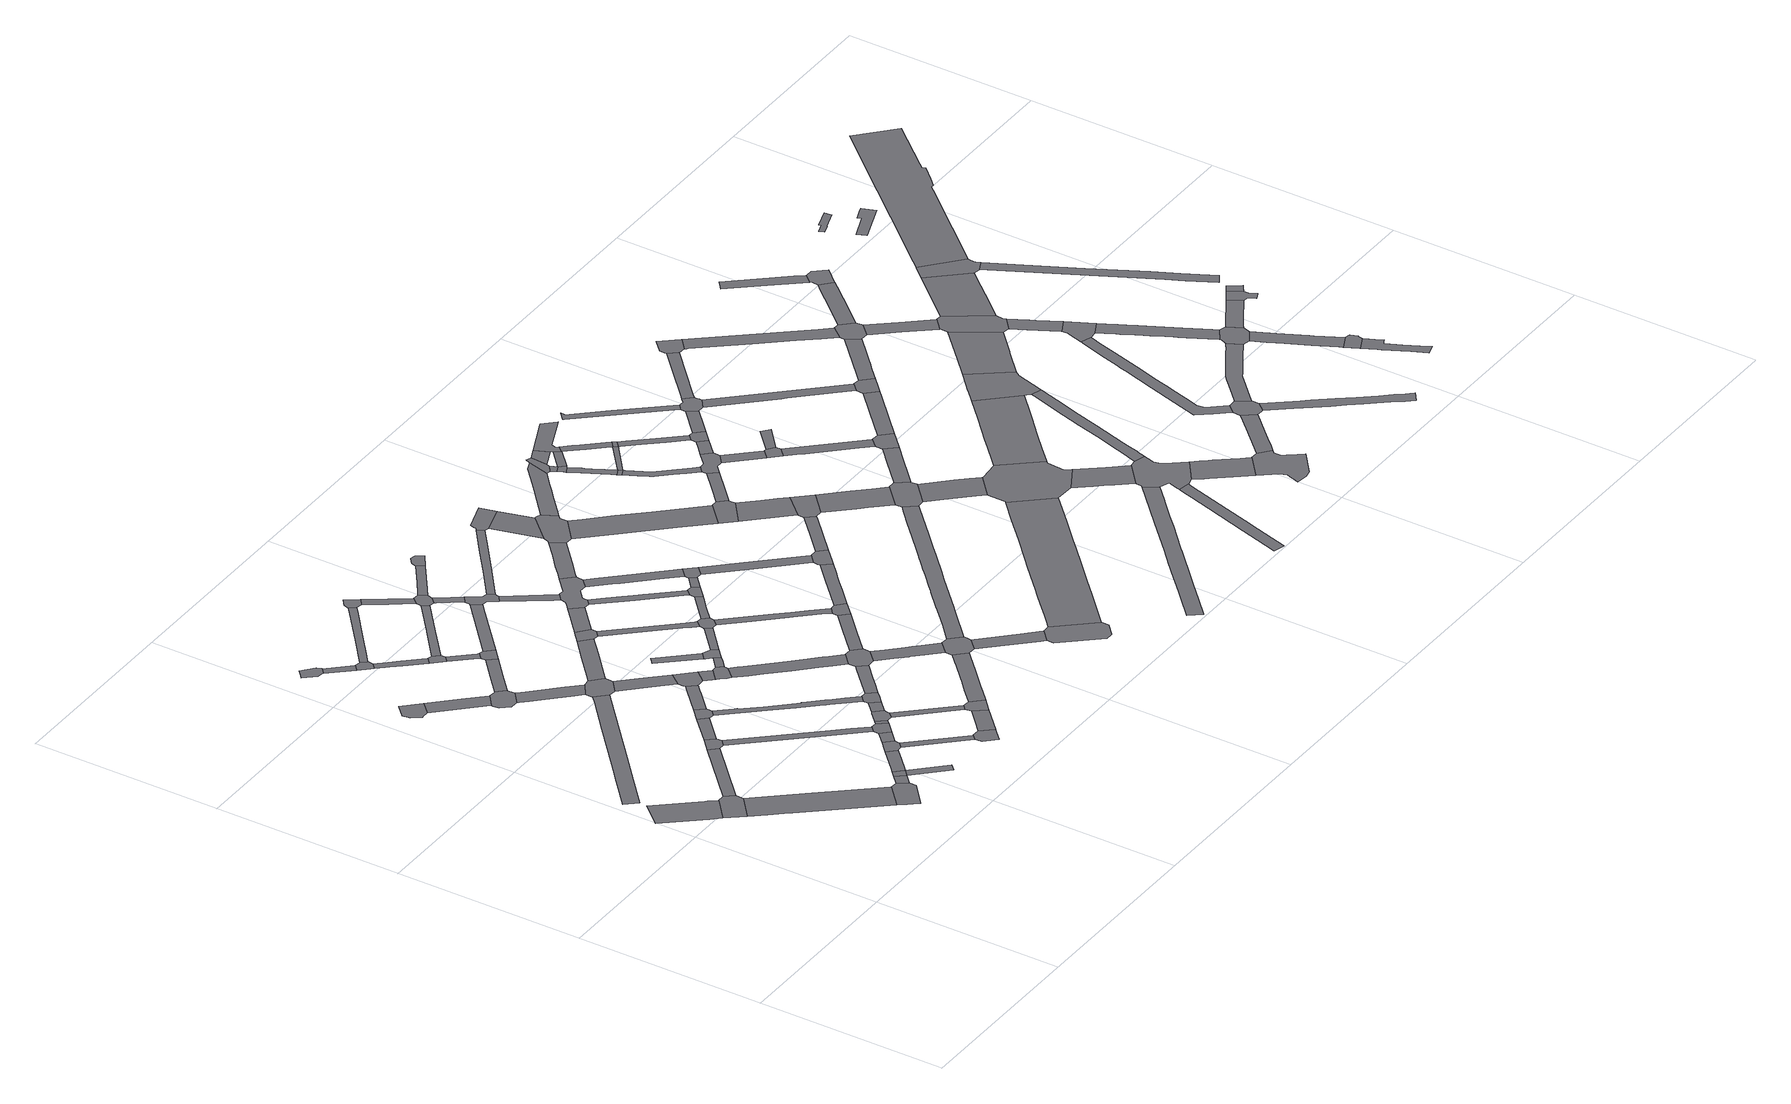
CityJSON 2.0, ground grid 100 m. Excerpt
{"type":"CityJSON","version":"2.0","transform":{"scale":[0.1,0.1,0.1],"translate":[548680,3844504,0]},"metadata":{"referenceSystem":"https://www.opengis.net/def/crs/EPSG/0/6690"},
"CityObjects":{
"road1":{"type":"Road","attributes":{"RoadStructureAttribute.sectionType":"1"},"geometry":[{"type":"MultiSurface","lod":"1","boundaries":[[[0,1,2,3,4,5,6]]]}]},
"road2":{"type":"Road","geometry":[{"type":"MultiSurface","lod":"1","boundaries":[[[7,6,5,8,9,10,11]]]}]},
"road3":{"type":"Road","attributes":{"RoadStructureAttribute.sectionType":"1"},"geometry":[{"type":"MultiSurface","lod":"1","boundaries":[[[12,9,8,13,14,15,16,17]]]}]},
"road4":{"type":"Road","attributes":{"RoadStructureAttribute.sectionType":"1"},"geometry":[{"type":"MultiSurface","lod":"1","boundaries":[[[18,11,10,19]]]}]},
"road5":{"type":"Road","attributes":{"RoadStructureAttribute.sectionType":"1"},"geometry":[{"type":"MultiSurface","lod":"1","boundaries":[[[20,21,22,23,24,25,26,27,28,29,30,31,32,33,34]]]}]},
"road6":{"type":"Road","geometry":[{"type":"MultiSurface","lod":"1","boundaries":[[[35,17,16,36,37,38,39,40,41]]]}]},
"road7":{"type":"Road","geometry":[{"type":"MultiSurface","lod":"1","boundaries":[[[42,43,44,45,46,47,48,49]]]}]},
"road8":{"type":"Road","attributes":{"RoadStructureAttribute.sectionType":"1"},"geometry":[{"type":"MultiSurface","lod":"1","boundaries":[[[50,41,40,51]]]}]},
"road9":{"type":"Road","attributes":{"RoadStructureAttribute.sectionType":"1"},"geometry":[{"type":"MultiSurface","lod":"1","boundaries":[[[52,49,48,53,54,55]]]}]},
"road10":{"type":"Road","geometry":[{"type":"MultiSurface","lod":"1","boundaries":[[[56,18,19,57,58,59]]]}]},
"road11":{"type":"Road","geometry":[{"type":"MultiSurface","lod":"1","boundaries":[[[60,50,51,61]]]}]},
"road12":{"type":"Road","geometry":[{"type":"MultiSurface","lod":"1","boundaries":[[[62,63,64,65,66,67,68,69,70]]]}]},
"road13":{"type":"Road","geometry":[{"type":"MultiSurface","lod":"1","boundaries":[[[71,72,61,51]]]}]},
"road14":{"type":"Road","geometry":[{"type":"MultiSurface","lod":"1","boundaries":[[[73,55,54,74,75,76,77,78,79,80,81,82]]]}]},
"road15":{"type":"Road","attributes":{"RoadStructureAttribute.sectionType":"1"},"geometry":[{"type":"MultiSurface","lod":"1","boundaries":[[[83,84,60,61,85,86,87]]]}]},
"road16":{"type":"Road","attributes":{"RoadStructureAttribute.sectionType":"1"},"geometry":[{"type":"MultiSurface","lod":"1","boundaries":[[[88,56,59,89]]]}]},
"road17":{"type":"Road","attributes":{"RoadStructureAttribute.sectionType":"1"},"geometry":[{"type":"MultiSurface","lod":"1","boundaries":[[[68,67,90,91]]]}]},
"road18":{"type":"Road","attributes":{"RoadStructureAttribute.sectionType":"1"},"geometry":[{"type":"MultiSurface","lod":"1","boundaries":[[[92,93,58,57,94,95,96,97]]]}]},
"road19":{"type":"Road","geometry":[{"type":"MultiSurface","lod":"1","boundaries":[[[98,91,90,99,100,101,102,103,104]]]}]},
"road20":{"type":"Road","attributes":{"RoadStructureAttribute.sectionType":"1"},"geometry":[{"type":"MultiSurface","lod":"1","boundaries":[[[105,106,107,108,79,78,109,110,111,112,113,114]]]}]},
"road21":{"type":"Road","geometry":[{"type":"MultiSurface","lod":"1","boundaries":[[[115,116,83,87,117,118,119,120,121,122]]]}]},
"road22":{"type":"Road","geometry":[{"type":"MultiSurface","lod":"1","boundaries":[[[123,88,89,124,125,126,127,128,129]]]}]},
"road23":{"type":"Road","attributes":{"RoadStructureAttribute.sectionType":"1"},"geometry":[{"type":"MultiSurface","lod":"1","boundaries":[[[130,131,101,100,132,133,134,135,136]]]}]},
"road24":{"type":"Road","attributes":{"RoadStructureAttribute.sectionType":"1"},"geometry":[{"type":"MultiSurface","lod":"1","boundaries":[[[137,138,82,81,139,140]]]}]},
"road25":{"type":"Road","attributes":{"RoadStructureAttribute.sectionType":"1"},"geometry":[{"type":"MultiSurface","lod":"1","boundaries":[[[141,115,122,142]]]}]},
"road26":{"type":"Road","geometry":[{"type":"MultiSurface","lod":"1","boundaries":[[[143,144,114,113,145,20,34,146,147,148,149]]]}]},
"road27":{"type":"Road","attributes":{"RoadStructureAttribute.sectionType":"1"},"geometry":[{"type":"MultiSurface","lod":"1","boundaries":[[[120,119,150,151]]]}]},
"road28":{"type":"Road","geometry":[{"type":"MultiSurface","lod":"1","boundaries":[[[136,135,152,153,154,155,156]]]}]},
"road29":{"type":"Road","geometry":[{"type":"MultiSurface","lod":"1","boundaries":[[[97,96,141,142,157,158]]]}]},
"road30":{"type":"Road","attributes":{"RoadStructureAttribute.sectionType":"1"},"geometry":[{"type":"MultiSurface","lod":"1","boundaries":[[[159,160,161,162,123,129,163,164,165,166,167]]]}]},
"road31":{"type":"Road","attributes":{"RoadStructureAttribute.sectionType":"1"},"geometry":[{"type":"MultiSurface","lod":"1","boundaries":[[[168,154,153,169,170,171]]]}]},
"road32":{"type":"Road","attributes":{"RoadStructureAttribute.sectionType":"1"},"geometry":[{"type":"MultiSurface","lod":"1","boundaries":[[[172,158,157,173,174]]]}]},
"road33":{"type":"Road","attributes":{"RoadStructureAttribute.sectionType":"1"},"geometry":[{"type":"MultiSurface","lod":"1","boundaries":[[[175,148,147,176,177,178]]]}]},
"road34":{"type":"Road","attributes":{"RoadStructureAttribute.sectionType":"1"},"geometry":[{"type":"MultiSurface","lod":"1","boundaries":[[[179,180,181,182,183,184,185,186,187,188,189,126,125,190,191,192,193,194,195,196,197]]]}]},
"road35":{"type":"Road","attributes":{"RoadStructureAttribute.sectionType":"1"},"geometry":[{"type":"MultiSurface","lod":"1","boundaries":[[[198,199,200,104,103,201,202,203,204,205]]]}]},
"road36":{"type":"Road","geometry":[{"type":"MultiSurface","lod":"1","boundaries":[[[206,207,151,150,208,209,210,211,212,213]]]}]},
"road37":{"type":"Road","geometry":[{"type":"MultiSurface","lod":"1","boundaries":[[[214,171,170,215,137,140,216,217]]]}]},
"road38":{"type":"Road","geometry":[{"type":"MultiSurface","lod":"1","boundaries":[[[218,219,172,174,220,221,222,223,224]]]}]},
"road39":{"type":"Road","geometry":[{"type":"MultiSurface","lod":"1","boundaries":[[[178,177,225,159,167,226,227,228]]]}]},
"road40":{"type":"Road","attributes":{"RoadStructureAttribute.sectionType":"1"},"geometry":[{"type":"MultiSurface","lod":"1","boundaries":[[[229,218,224,230]]]}]},
"road41":{"type":"Road","attributes":{"RoadStructureAttribute.sectionType":"1"},"geometry":[{"type":"MultiSurface","lod":"1","boundaries":[[[231,232,233,143,149,234,235,236,237,238]]]}]},
"road42":{"type":"Road","attributes":{"RoadStructureAttribute.sectionType":"1"},"geometry":[{"type":"MultiSurface","lod":"1","boundaries":[[[239,240,213,212,241]]]}]},
"road43":{"type":"Road","attributes":{"RoadStructureAttribute.sectionType":"1"},"geometry":[{"type":"MultiSurface","lod":"1","boundaries":[[[222,221,242,243]]]}]},
"road44":{"type":"Road","attributes":{"RoadStructureAttribute.sectionType":"1"},"geometry":[{"type":"MultiSurface","lod":"1","boundaries":[[[244,228,227,245,246,247]]]}]},
"road45":{"type":"Road","attributes":{"RoadStructureAttribute.sectionType":"1"},"geometry":[{"type":"MultiSurface","lod":"1","boundaries":[[[248,249,250,251,156,155,252,253,254]]]}]},
"road46":{"type":"Road","geometry":[{"type":"MultiSurface","lod":"1","boundaries":[[[255,247,246,256,257,258,259,260,261,262,263]]]}]},
"road47":{"type":"Road","geometry":[{"type":"MultiSurface","lod":"1","boundaries":[[[197,196,229,230,264,265,266]]]}]},
"road48":{"type":"Road","attributes":{"RoadStructureAttribute.sectionType":"1"},"geometry":[{"type":"MultiSurface","lod":"1","boundaries":[[[267,217,216,268,269]]]}]},
"road49":{"type":"Road","attributes":{"RoadStructureAttribute.sectionType":"1"},"geometry":[{"type":"MultiSurface","lod":"1","boundaries":[[[270,271,272,273]]]}]},
"road50":{"type":"Road","geometry":[{"type":"MultiSurface","lod":"1","boundaries":[[[274,275,243,242,276,239,241,277,278]]]}]},
"road51":{"type":"Road","attributes":{"RoadStructureAttribute.sectionType":"1"},"geometry":[{"type":"MultiSurface","lod":"1","boundaries":[[[279,280,255,263,281,282]]]}]},
"road52":{"type":"Road","geometry":[{"type":"MultiSurface","lod":"1","boundaries":[[[283,284,285,198,205,286,287]]]}]},
"road53":{"type":"Road","geometry":[{"type":"MultiSurface","lod":"1","boundaries":[[[288,289,231,238,290,291,292,293]]]}]},
"road54":{"type":"Road","attributes":{"RoadStructureAttribute.sectionType":"1"},"geometry":[{"type":"MultiSurface","lod":"1","boundaries":[[[294,295,296,266,265,297,298,299,300]]]}]},
"road55":{"type":"Road","geometry":[{"type":"MultiSurface","lod":"1","boundaries":[[[273,272,301,279,282,302,303]]]}]},
"road56":{"type":"Road","attributes":{"RoadStructureAttribute.sectionType":"1"},"geometry":[{"type":"MultiSurface","lod":"1","boundaries":[[[304,305,306,307,308,309,310,311,312,260,259,313,314,315,316,317,318,319,320,321,322,323]]]}]},
"road57":{"type":"Road","attributes":{"RoadStructureAttribute.sectionType":"1"},"geometry":[{"type":"MultiSurface","lod":"1","boundaries":[[[324,287,286,325,326,327]]]}]},
"road58":{"type":"Road","geometry":[{"type":"MultiSurface","lod":"1","boundaries":[[[327,326,328,248,254,329,330,331,332,333]]]}]},
"road59":{"type":"Road","attributes":{"RoadStructureAttribute.sectionType":"1"},"geometry":[{"type":"MultiSurface","lod":"1","boundaries":[[[334,331,330,335,336,337]]]}]},
"road60":{"type":"Road","attributes":{"RoadStructureAttribute.sectionType":"1"},"geometry":[{"type":"MultiSurface","lod":"1","boundaries":[[[338,339,288,293,340]]]}]},
"road61":{"type":"Road","attributes":{"RoadStructureAttribute.sectionType":"1"},"geometry":[{"type":"MultiSurface","lod":"1","boundaries":[[[341,342,343,291,290,344,345,346,347,348,349]]]}]},
"road62":{"type":"Road","attributes":{"RoadStructureAttribute.sectionType":"1"},"geometry":[{"type":"MultiSurface","lod":"1","boundaries":[[[350,303,302,351]]]}]},
"road63":{"type":"Road","attributes":{"RoadStructureAttribute.sectionType":"1"},"geometry":[{"type":"MultiSurface","lod":"1","boundaries":[[[352,353,354,355,356,357,358,278,277,359,360,361,362,363]]]}]},
"road64":{"type":"Road","geometry":[{"type":"MultiSurface","lod":"1","boundaries":[[[364,365,337,336,366,367,368,267,269,369,370,371,372,373,374]]]}]},
"road65":{"type":"Road","geometry":[{"type":"MultiSurface","lod":"1","boundaries":[[[375,323,322,294,300,376,377,378,379,380]]]}]},
"road66":{"type":"Road","attributes":{"RoadStructureAttribute.sectionType":"1"},"geometry":[{"type":"MultiSurface","lod":"1","boundaries":[[[371,370,381,382,383]]]}]},
"road67":{"type":"Road","attributes":{"RoadStructureAttribute.sectionType":"1"},"geometry":[{"type":"MultiSurface","lod":"1","boundaries":[[[384,385,386,387,333,332,388,389,390,391]]]}]},
"road68":{"type":"Road","geometry":[{"type":"MultiSurface","lod":"1","boundaries":[[[349,348,392,393,350,351,394,395,396,397,398]]]}]},
"road69":{"type":"Road","attributes":{"RoadStructureAttribute.sectionType":"1"},"geometry":[{"type":"MultiSurface","lod":"1","boundaries":[[[399,400,401,402,403,404,377,376,405,406,407,408,409,410,411]]]}]},
"road70":{"type":"Road","geometry":[{"type":"MultiSurface","lod":"1","boundaries":[[[412,413,414,383,382,415,416,417,338,340,418,419,420,421,422,423,424,425]]]}]},
"road71":{"type":"Road","attributes":{"RoadStructureAttribute.sectionType":"1"},"geometry":[{"type":"MultiSurface","lod":"1","boundaries":[[[426,427,380,379,428,429,430]]]}]},
"road72":{"type":"Road","attributes":{"RoadStructureAttribute.sectionType":"1"},"geometry":[{"type":"MultiSurface","lod":"1","boundaries":[[[431,432,433,434,435,436,419,418,437,438,439,440,441,442]]]}]},
"road73":{"type":"Road","attributes":{"RoadStructureAttribute.sectionType":"1"},"geometry":[{"type":"MultiSurface","lod":"1","boundaries":[[[443,444,445,398,397,446,447,448]]]}]},
"road74":{"type":"Road","geometry":[{"type":"MultiSurface","lod":"1","boundaries":[[[449,450,384,391,451,452]]]}]},
"road75":{"type":"Road","attributes":{"RoadStructureAttribute.sectionType":"1"},"geometry":[{"type":"MultiSurface","lod":"1","boundaries":[[[453,454,455,396,395,456,457,458,459,460,461,462]]]}]},
"road76":{"type":"Road","geometry":[{"type":"MultiSurface","lod":"1","boundaries":[[[463,411,410,352,363,464,465,466,467,468]]]}]},
"road77":{"type":"Road","attributes":{"RoadStructureAttribute.sectionType":"1"},"geometry":[{"type":"MultiSurface","lod":"1","boundaries":[[[469,470,471,374,373,472,473,474]]]}]},
"road78":{"type":"Road","geometry":[{"type":"MultiSurface","lod":"1","boundaries":[[[442,441,443,448,475,476]]]}]},
"road79":{"type":"Road","attributes":{"RoadStructureAttribute.sectionType":"1"},"geometry":[{"type":"MultiSurface","lod":"1","boundaries":[[[477,478,465,464,479,480,481,482]]]}]},
"road80":{"type":"Road","attributes":{"RoadStructureAttribute.sectionType":"1"},"geometry":[{"type":"MultiSurface","lod":"1","boundaries":[[[483,484,485,424,423,486,487,488,489,490]]]}]},
"road81":{"type":"Road","geometry":[{"type":"MultiSurface","lod":"1","boundaries":[[[491,462,461,426,430,492]]]}]},
"road82":{"type":"Road","attributes":{"RoadStructureAttribute.sectionType":"1"},"geometry":[{"type":"MultiSurface","lod":"1","boundaries":[[[493,476,475,494]]]}]},
"road83":{"type":"Road","attributes":{"RoadStructureAttribute.sectionType":"1"},"geometry":[{"type":"MultiSurface","lod":"1","boundaries":[[[495,496,497,498,499,412,425,500,501,502,503,504]]]}]},
"road84":{"type":"Road","geometry":[{"type":"MultiSurface","lod":"1","boundaries":[[[490,489,493,494,505,506]]]}]},
"road85":{"type":"Road","geometry":[{"type":"MultiSurface","lod":"1","boundaries":[[[507,482,481,508,509,510,511,512,513,514,515,516,517]]]}]},
"road86":{"type":"Road","attributes":{"RoadStructureAttribute.sectionType":"1"},"geometry":[{"type":"MultiSurface","lod":"1","boundaries":[[[518,519,520,491,492,521,522,523,524,525,526]]]}]},
"road87":{"type":"Road","attributes":{"RoadStructureAttribute.sectionType":"1"},"geometry":[{"type":"MultiSurface","lod":"1","boundaries":[[[527,528,506,505,529,530,531,532]]]}]},
"road88":{"type":"Road","attributes":{"RoadStructureAttribute.sectionType":"1"},"geometry":[{"type":"MultiSurface","lod":"1","boundaries":[[[533,534,535,536,537]]]}]},
"road89":{"type":"Road","geometry":[{"type":"MultiSurface","lod":"1","boundaries":[[[538,539,540,541,542,469,474,534,533]]]}]},
"road90":{"type":"Road","geometry":[{"type":"MultiSurface","lod":"1","boundaries":[[[543,537,536,544,495,504,545,546,547,548,549,550,551]]]}]},
"road91":{"type":"Road","geometry":[{"type":"MultiSurface","lod":"1","boundaries":[[[552,553,532,531,554,555,518,526,556,557,558]]]}]},
"road92":{"type":"Road","attributes":{"RoadStructureAttribute.sectionType":"1"},"geometry":[{"type":"MultiSurface","lod":"1","boundaries":[[[559,560,561,562,563,564,565,566,567,568,569,570,571,572,573,574,575,576,577,468,467,578,579,580,581,582,583,584,585,586,587,588,589]]]}]},
"road93":{"type":"Road","attributes":{"RoadStructureAttribute.sectionType":"1"},"geometry":[{"type":"MultiSurface","lod":"1","boundaries":[[[590,591,592,547,546,593,594,595,596]]]}]},
"road94":{"type":"Road","attributes":{"RoadStructureAttribute.sectionType":"1"},"geometry":[{"type":"MultiSurface","lod":"1","boundaries":[[[597,598,599,600,601,551,550,602,603,604,605,606,607,608,609,610]]]}]},
"road95":{"type":"Road","attributes":{"RoadStructureAttribute.sectionType":"1"},"geometry":[{"type":"MultiSurface","lod":"1","boundaries":[[[611,612,613,558,557,614,615,616]]]}]},
"road96":{"type":"Road","geometry":[{"type":"MultiSurface","lod":"1","boundaries":[[[617,618,596,595,619,620,621,622]]]}]},
"road97":{"type":"Road","attributes":{"function":"3","RoadStructureAttribute.sectionType":"1"},"geometry":[{"type":"MultiSurface","lod":"1","boundaries":[[[623,624,625,626,627,628,629,630,631,632,633,634,635,636,517,516,637,638,639,640,641,642,643,644,645,646,647]]]}]},
"road98":{"type":"Road","attributes":{"RoadStructureAttribute.sectionType":"1"},"geometry":[{"type":"MultiSurface","lod":"1","boundaries":[[[648,649,620,619,650,651,652]]]}]},
"road99":{"type":"Road","attributes":{"RoadStructureAttribute.sectionType":"1"},"geometry":[{"type":"MultiSurface","lod":"1","boundaries":[[[653,654,655,656,657]]]}]},
"road100":{"type":"Road","geometry":[{"type":"MultiSurface","lod":"1","boundaries":[[[658,659,597,610,655,654,660,661]]]}]},
"road101":{"type":"Road","geometry":[{"type":"MultiSurface","lod":"1","boundaries":[[[657,656,662,663,664,665]]]}]},
"road102":{"type":"Road","attributes":{"RoadStructureAttribute.sectionType":"1"},"geometry":[{"type":"MultiSurface","lod":"1","boundaries":[[[666,667,668,664,663,669,670,671,672,673]]]}]},
"road103":{"type":"Road","geometry":[{"type":"MultiSurface","lod":"1","boundaries":[[[652,651,611,616,674,675]]]}]},
"road104":{"type":"Road","geometry":[{"type":"MultiSurface","lod":"1","boundaries":[[[673,672,676,677]]]}]},
"road105":{"type":"Road","attributes":{"RoadStructureAttribute.sectionType":"1"},"geometry":[{"type":"MultiSurface","lod":"1","boundaries":[[[678,679,617,622,680,681]]]}]},
"road106":{"type":"Road","geometry":[{"type":"MultiSurface","lod":"1","boundaries":[[[682,657,665,683]]]}]},
"road107":{"type":"Road","geometry":[{"type":"MultiSurface","lod":"1","boundaries":[[[684,661,660,685]]]}]},
"road108":{"type":"Road","attributes":{"RoadStructureAttribute.sectionType":"1"},"geometry":[{"type":"MultiSurface","lod":"1","boundaries":[[[686,687,688,677,676,689,690,691,692,693,694,695,696]]]}]},
"road109":{"type":"Road","attributes":{"RoadStructureAttribute.sectionType":"1"},"geometry":[{"type":"MultiSurface","lod":"1","boundaries":[[[697,698,699,700,701,702,703,704,705,706,707,708,709,710,711,712,713,714,715,716,717,718,719,720,721]]]}]},
"road110":{"type":"Road","attributes":{"RoadStructureAttribute.sectionType":"1"},"geometry":[{"type":"MultiSurface","lod":"1","boundaries":[[[722,723,675,674,724,725,726,727]]]}]},
"road111":{"type":"Road","attributes":{"RoadStructureAttribute.sectionType":"1"},"geometry":[{"type":"MultiSurface","lod":"1","boundaries":[[[728,673,677,729]]]}]},
"road112":{"type":"Road","attributes":{"RoadStructureAttribute.sectionType":"1"},"geometry":[{"type":"MultiSurface","lod":"1","boundaries":[[[730,731,732,683,733,734,735,736,728,737]]]}]},
"road113":{"type":"Road","attributes":{"RoadStructureAttribute.sectionType":"1"},"geometry":[{"type":"MultiSurface","lod":"1","boundaries":[[[738,739,684,685,740,682,683,732,741,742,743,744,745]]]}]},
"road114":{"type":"Road","geometry":[{"type":"MultiSurface","lod":"1","boundaries":[[[746,747,748,696,695,749,678,681,750,751,752,753,754,755]]]}]},
"road115":{"type":"Road","geometry":[{"type":"MultiSurface","lod":"1","boundaries":[[[756,727,726,559,589,757,758,759,760,761,762]]]}]},
"road116":{"type":"Road","geometry":[{"type":"MultiSurface","lod":"1","boundaries":[[[763,737,728,729,764]]]}]},
"road117":{"type":"Road","attributes":{"RoadStructureAttribute.sectionType":"1"},"geometry":[{"type":"MultiSurface","lod":"1","boundaries":[[[754,753,765,766]]]}]},
"road118":{"type":"Road","attributes":{"RoadStructureAttribute.sectionType":"1"},"geometry":[{"type":"MultiSurface","lod":"1","boundaries":[[[767,768,769,758,757,770,771,772,773,774]]]}]},
"road119":{"type":"Road","attributes":{"RoadStructureAttribute.sectionType":"1"},"geometry":[{"type":"MultiSurface","lod":"1","boundaries":[[[775,776,764,729,777,778,779,780,781,782,783]]]}]},
"road120":{"type":"Road","attributes":{"RoadStructureAttribute.sectionType":"1"},"geometry":[{"type":"MultiSurface","lod":"1","boundaries":[[[784,785,746,755,786,787]]]}]},
"road121":{"type":"Road","geometry":[{"type":"MultiSurface","lod":"1","boundaries":[[[788,766,765,789,790,791]]]}]},
"road122":{"type":"Road","geometry":[{"type":"MultiSurface","lod":"1","boundaries":[[[792,783,782,793,784,787,794,795]]]}]},
"road123":{"type":"Road","attributes":{"RoadStructureAttribute.sectionType":"1"},"geometry":[{"type":"MultiSurface","lod":"1","boundaries":[[[796,797,762,761,798,799,800]]]}]},
"road124":{"type":"Road","attributes":{"RoadStructureAttribute.sectionType":"1"},"geometry":[{"type":"MultiSurface","lod":"1","boundaries":[[[801,802,803,804,805,806,807,808,809,810,811,812,813,814,815,816]]]}]},
"road125":{"type":"Road","geometry":[{"type":"MultiSurface","lod":"1","boundaries":[[[817,818,819,774,773,820,623,647,821,822,823,824,825]]]}]},
"road126":{"type":"Road","geometry":[{"type":"MultiSurface","lod":"1","boundaries":[[[826,827,788,791]]]}]},
"road127":{"type":"Road","attributes":{"RoadStructureAttribute.sectionType":"1"},"geometry":[{"type":"MultiSurface","lod":"1","boundaries":[[[790,789,828,829,830,831,832,833]]]}]},
"road128":{"type":"Road","attributes":{"RoadStructureAttribute.sectionType":"1"},"geometry":[{"type":"MultiSurface","lod":"1","boundaries":[[[834,835,836,837,838,839,840,841,842]]]}]},
"road129":{"type":"Road","attributes":{"RoadStructureAttribute.sectionType":"1"},"geometry":[{"type":"MultiSurface","lod":"1","boundaries":[[[843,795,794,844,845,846]]]}]},
"road130":{"type":"Road","attributes":{"RoadStructureAttribute.sectionType":"1"},"geometry":[{"type":"MultiSurface","lod":"1","boundaries":[[[847,822,821,848,849,850,851,852,853]]]}]},
"road131":{"type":"Road","geometry":[{"type":"MultiSurface","lod":"1","boundaries":[[[833,832,854,855,796,800,856,857,858]]]}]},
"road132":{"type":"Road","geometry":[{"type":"MultiSurface","lod":"1","boundaries":[[[859,860,861,862,842,841,863,843,846,864,865,866,867,868]]]}]},
"road133":{"type":"Road","geometry":[{"type":"MultiSurface","lod":"1","boundaries":[[[869,853,852,870,697,721,871,872,801,816,873,874,875,876,877,878,879]]]}]},
"road134":{"type":"Road","attributes":{"RoadStructureAttribute.sectionType":"1"},"geometry":[{"type":"MultiSurface","lod":"1","boundaries":[[[880,881,882,883,884,874,873,885,886,887,888,889]]]}]},
"road135":{"type":"Road","attributes":{"RoadStructureAttribute.sectionType":"1"},"geometry":[{"type":"MultiSurface","lod":"1","boundaries":[[[890,891,858,857,892,893,894]]]}]},
"road136":{"type":"Road","attributes":{"RoadStructureAttribute.sectionType":"1"},"geometry":[{"type":"MultiSurface","lod":"1","boundaries":[[[895,865,864,896,897,898,899,900]]]}]},
"road137":{"type":"Road","attributes":{"function":"3","RoadStructureAttribute.sectionType":"1"},"geometry":[{"type":"MultiSurface","lod":"1","boundaries":[[[901,902,903,904,905,817,825,906,907,908,909,910,911]]]}]},
"road138":{"type":"Road","attributes":{"RoadStructureAttribute.sectionType":"1"},"geometry":[{"type":"MultiSurface","lod":"1","boundaries":[[[912,913,914,859,868,915,916]]]}]},
"road139":{"type":"Road","geometry":[{"type":"MultiSurface","lod":"1","boundaries":[[[889,888,917,918,919,920,921,922,923,924,925,926,927,928,929,930]]]}]},
"road140":{"type":"Road","attributes":{"RoadStructureAttribute.sectionType":"1"},"geometry":[{"type":"MultiSurface","lod":"1","boundaries":[[[931,932,933,934,935,936,937,869,879,938,939,940,941,942,943,944,945,946,947,948]]]}]},
"road141":{"type":"Road","geometry":[{"type":"MultiSurface","lod":"1","boundaries":[[[949,900,899,890,894,950,951,952,953]]]}]},
"road142":{"type":"Road","geometry":[{"type":"MultiSurface","lod":"1","boundaries":[[[954,955,956,957,912,916,958,959,960]]]}]},
"road143":{"type":"Road","attributes":{"RoadStructureAttribute.sectionType":"1"},"geometry":[{"type":"MultiSurface","lod":"1","boundaries":[[[961,962,963,964,965,930,929,966,967,968,969,970]]]}]},
"road144":{"type":"Road","geometry":[{"type":"MultiSurface","lod":"1","boundaries":[[[971,972,973,901,911,974,931,948,975,976,977]]]}]},
"road145":{"type":"Road","attributes":{"RoadStructureAttribute.sectionType":"1"},"geometry":[{"type":"MultiSurface","lod":"1","boundaries":[[[978,979,980,953,952,981,982,983,984,985,986]]]}]},
"road146":{"type":"Road","attributes":{"RoadStructureAttribute.sectionType":"1"},"geometry":[{"type":"MultiSurface","lod":"1","boundaries":[[[987,988,989,960,959,990,991,992,993,994,995,996]]]}]},
"road147":{"type":"Road","geometry":[{"type":"MultiSurface","lod":"1","boundaries":[[[997,998,999,1000,961,970,1001,1002,1003,1004,1005]]]}]},
"road148":{"type":"Road","attributes":{"function":"3","RoadStructureAttribute.sectionType":"1"},"geometry":[{"type":"MultiSurface","lod":"1","boundaries":[[[1006,1007,971,977,1008,1009,1010,1011]]]}]},
"road149":{"type":"Road","attributes":{"RoadStructureAttribute.sectionType":"1"},"geometry":[{"type":"MultiSurface","lod":"1","boundaries":[[[1012,1013,1014,1015,1016,1017,1018,1019,1020,1021,1022,1023,1024,1000,999,1025,1026,1027,1028,1029,1030,1031,1032,1033,1034,1035,1036,1037]]]}]},
"road150":{"type":"Road","geometry":[{"type":"MultiSurface","lod":"1","boundaries":[[[996,995,1038,978,986,1039,1040,1041,1042,1043,1044,1045]]]}]},
"road151":{"type":"Road","attributes":{"RoadStructureAttribute.sectionType":"1"},"geometry":[{"type":"MultiSurface","lod":"1","boundaries":[[[1046,1047,1048,1049,1050,1051,1052,1053,1054,1055,1056,1003,1002,1057,1058,1059,1060,1061,1062,1063,1064,1065,1066,1067,1068]]]}]},
"road152":{"type":"Road","attributes":{"RoadStructureAttribute.sectionType":"1"},"geometry":[{"type":"MultiSurface","lod":"1","boundaries":[[[1069,1041,1040,1070,1071,1072]]]}]},
"road153":{"type":"Road","attributes":{"RoadStructureAttribute.sectionType":"1"},"geometry":[{"type":"MultiSurface","lod":"1","boundaries":[[[1073,1074,1075,1076,1077,1078,1079,1080,1081,1082,1083,1084,1005,1004,1085,1086,1087,1088,1089,1090,1091,1092,1093,1094,1095]]]}]},
"road154":{"type":"Road","attributes":{"RoadStructureAttribute.sectionType":"1"},"geometry":[{"type":"MultiSurface","lod":"1","boundaries":[[[1096,1097,1098,1099,1100,1045,1044,1101,1102,1103]]]}]},
"road155":{"type":"Road","geometry":[{"type":"MultiSurface","lod":"1","boundaries":[[[1104,1072,1071,1105,1006,1011,1106,1107,1108,1109,1110,1111,1112]]]}]},
"road156":{"type":"Road","attributes":{"RoadStructureAttribute.sectionType":"1"},"geometry":[{"type":"MultiSurface","lod":"1","boundaries":[[[1113,1114,1115,1116,1117,1118,1119,1120,1121]]]}]},
"road157":{"type":"Road","attributes":{"RoadStructureAttribute.sectionType":"1"},"geometry":[{"type":"MultiSurface","lod":"1","boundaries":[[[1122,1123,1124,1108,1107,1125,1126,1127]]]}]},
"road158":{"type":"Road","geometry":[{"type":"MultiSurface","lod":"1","boundaries":[[[1127,1126,1128,1129,1012,1037,1130,1131,1132]]]}]},
"road159":{"type":"Road","attributes":{"RoadStructureAttribute.sectionType":"1"},"geometry":[{"type":"MultiSurface","lod":"1","boundaries":[[[1133,1134,1135,1136,1137,1138,1139,1132,1131,1140,1141,1142,1143,1144,1145,1146,1147,1148,1149,1150,1151,1152,1153,1154,1155,1156]]]}]},
"road160":{"type":"Road","geometry":[{"type":"MultiSurface","lod":"1","boundaries":[[[1157,1121,1120,1158,1159,1096,1103,1160,1161,1162,1163]]]}]},
"road161":{"type":"Road","attributes":{"function":"3","RoadStructureAttribute.sectionType":"1"},"geometry":[{"type":"MultiSurface","lod":"1","boundaries":[[[1164,1165,1166,1112,1111,1167,1168,1169]]]}]},
"road162":{"type":"Road","geometry":[{"type":"MultiSurface","lod":"1","boundaries":[[[1170,1156,1155,1171,1073,1095,1172,1173,1174,1175]]]}]},
"road163":{"type":"Road","attributes":{"RoadStructureAttribute.sectionType":"1"},"geometry":[{"type":"MultiSurface","lod":"1","boundaries":[[[1176,1177,1178,1179,1180,1173,1172,1181,1182,1183,1184,1185,1186,1187]]]}]},
"road164":{"type":"Road","geometry":[{"type":"MultiSurface","lod":"1","boundaries":[[[1187,1186,1188,1189,1190,1191,1192]]]}]},
"road165":{"type":"Road","attributes":{"RoadStructureAttribute.sectionType":"1"},"geometry":[{"type":"MultiSurface","lod":"1","boundaries":[[[1193,1194,1195,1196,1197,1198,1199,1189,1188,1200,1201,1202,1203,1204,1205]]]}]},
"road166":{"type":"Road","geometry":[{"type":"MultiSurface","lod":"1","boundaries":[[[1206,1164,1169,1207,1208,1209,1210,1211,1212]]]}]},
"road167":{"type":"Road","attributes":{"RoadStructureAttribute.sectionType":"1"},"geometry":[{"type":"MultiSurface","lod":"1","boundaries":[[[1213,1214,1175,1174,1215,1216,1217,1218]]]}]},
"road168":{"type":"Road","geometry":[{"type":"MultiSurface","lod":"1","boundaries":[[[1219,1213,1218,1220,1221,1222,1223,1224,1225]]]}]},
"road169":{"type":"Road","attributes":{"RoadStructureAttribute.sectionType":"1"},"geometry":[{"type":"MultiSurface","lod":"1","boundaries":[[[1226,1227,1228,1229,1230,1231,1232,1209,1208,1233,1234,1235,1236,1237,1238]]]}]},
"road170":{"type":"Road","attributes":{"RoadStructureAttribute.sectionType":"1"},"geometry":[{"type":"MultiSurface","lod":"1","boundaries":[[[1239,1240,1219,1225,1241,1242]]]}]},
"road171":{"type":"Road","geometry":[{"type":"MultiSurface","lod":"1","boundaries":[[[1243,1244,1245,1246,1247,1248,1249,1250]]]}]},
"road172":{"type":"Road","geometry":[{"type":"MultiSurface","lod":"1","boundaries":[[[1251,1252,1253,1254,1255,1256,1257]]]}]},
"road173":{"type":"Road","geometry":[{"type":"MultiSurface","lod":"1","boundaries":[[[1258,1259,1260,1261,1262,1263,1264,1265,1206,1212,1266,1267,1268,1269,1270,1271,1272,1273,1274,1275,1276]]]}]}
},
"vertices":[
[286,1114,0],[278,1123,0],[100,1331,0],[1,1218,0],[164,1026,0],[205,979,0],[319,1076,0],
[354,1075,0],[278,893,0],[393,989,0],[396,1031,0],[356,1075,0],
[605,742,0],[341,819,0],[390,761,0],[416,730,0],[732,358,0],[844,460,0],
[644,1347,0],[684,1305,0],
[727,2032,0],[718,2023,0],[692,2000,0],[524,1852,0],[303,1655,0],[266,1623,0],[205,1570,0],[194,1560,0],[50,1434,0],[103,1373,0],[247,1500,0],[387,1624,0],[744,1941,0],[770,1964,0],[782,1974,0],
[851,460,0],[763,321,0],[782,299,0],[804,273,0],[919,370,0],[920,409,0],[883,459,0],
[173,2748,0],[115,2691,0],[120,2659,0],[121,2652,0],[158,2606,0],[160,2606,0],[199,2606,0],[256,2663,0],
[924,498,0],[966,453,0],
[383,2534,0],[325,2478,0],[412,2390,0],[476,2439,0],
[704,1404,0],[713,1304,0],[744,1332,0],[744,1362,0],
[953,525,0],[995,481,0],
[174,3296,0],[156,3280,0],[130,3257,0],[184,3198,0],[213,3193,0],[215,3192,0],[246,3217,0],[245,3220,0],[238,3245,0],
[1122,295,0],[1151,323,0],
[514,2437,0],[412,2379,0],[414,2348,0],[455,2304,0],[484,2304,0],[495,2304,0],[559,2354,0],[557,2392,0],[557,2395,0],[516,2438,0],
[1077,643,0],[974,545,0],[1016,500,0],[1094,574,0],[1119,599,0],
[832,1525,0],[871,1483,0],
[322,3074,0],[352,3102,0],
[1153,880,0],[1090,949,0],[1090,888,0],[1139,834,0],[1188,781,0],[1218,809,0],
[382,3097,0],[366,3027,0],[377,3014,0],[407,3041,0],[408,3065,0],[409,3069,0],[383,3098,0],
[727,2184,0],[635,2277,0],[594,2318,0],[563,2350,0],[504,2295,0],[538,2261,0],[578,2221,0],[689,2108,0],[725,2072,0],[791,2119,0],
[1133,697,0],[1093,658,0],[1119,600,0],[1135,601,0],[1146,602,0],[1173,629,0],[1174,638,0],[1175,654,0],
[888,1578,0],[885,1480,0],[900,1478,0],[928,1506,0],[926,1507,0],[927,1518,0],[928,1536,0],
[498,2943,0],[456,2987,0],[413,2975,0],[427,2960,0],[468,2916,0],[552,2823,0],[582,2851,0],
[718,2618,0],[612,2524,0],[653,2481,0],[757,2574,0],
[1190,752,0],[1232,708,0],
[829,2123,0],[795,2119,0],[727,2035,0],[793,1973,0],[821,1972,0],[884,2024,0],[887,2066,0],
[1387,348,0],[1413,374,0],
[596,2775,0],[608,2762,0],[637,2789,0],[636,2814,0],[609,2844,0],
[1287,760,0],[1246,804,0],
[1033,1716,0],[1021,1705,0],[1002,1687,0],[942,1629,0],[1028,1630,0],[1043,1644,0],[1061,1662,0],[1066,1666,0],[1073,1674,0],
[741,2676,0],[711,2649,0],[716,2644,0],[745,2671,0],
[1262,819,0],[1299,771,0],[1304,775,0],
[973,1933,0],[916,1875,0],[1030,1758,0],[1081,1821,0],
[1352,1041,0],[1298,1099,0],[1288,1109,0],[1216,1187,0],[1211,1192,0],[1208,1189,0],[1086,1320,0],[1005,1411,0],[1007,1413,0],[1009,1415,0],[1000,1424,0],[1087,1270,0],[1161,1189,0],[1253,1089,0],[1256,1085,0],[1269,1072,0],[1322,1014,0],[1375,955,0],[1405,984,0],
[737,3387,0],[700,3357,0],[532,3219,0],[476,3123,0],[556,3188,0],[738,3336,0],[751,3347,0],[762,3356,0],
[1429,373,0],[1415,374,0],[1388,347,0],[1392,311,0],[1447,252,0],[1499,301,0],[1511,312,0],[1455,372,0],
[759,2668,0],[717,2643,0],[811,2622,0],[772,2665,0],
[1322,876,0],[1313,868,0],[1317,774,0],[1332,773,0],[1359,801,0],[1361,817,0],[1363,833,0],
[1032,1728,0],[1083,1674,0],[1113,1674,0],[1166,1734,0],
[1376,928,0],[1417,884,0],
[1076,2343,0],[968,2247,0],[864,2154,0],[918,2095,0],[1022,2187,0],[1077,2236,0],[1115,2271,0],[1135,2288,0],
[1578,487,0],[1514,427,0],[1630,426,0],
[1574,523,0],[1598,545,0],
[1180,1719,0],[1145,1642,0],[1156,1631,0],[1215,1684,0],
[934,3111,0],[772,2978,0],[766,2973,0],[754,2963,0],[779,2932,0],[792,2943,0],[959,3080,0],
[1243,1685,0],[1159,1628,0],[1183,1604,0],[1195,1591,0],[1210,1577,0],[1267,1633,0],[1266,1632,0],[1268,1655,0],[1269,1655,0],
[1456,921,0],[1475,939,0],[1434,983,0],
[1063,2925,0],[1071,2854,0],[1099,2877,0],
[1142,1980,0],[1109,1950,0],[1271,1770,0],[1304,1800,0],
[1608,543,0],[1599,544,0],[1574,521,0],[1690,483,0],[1634,541,0],
[1301,1737,0],[1278,1715,0],[1304,1687,0],[1327,1708,0],
[780,3442,0],[744,3416,0],[738,3388,0],[790,3351,0],[827,3377,0],
[1133,2393,0],[1130,2390,0],[1164,2286,0],[1195,2314,0],[1195,2318,0],[1196,2341,0],
[1599,1141,0],[1589,1132,0],[1492,1038,0],[1524,986,0],[1561,1022,0],[1631,1088,0],[1640,1097,0],
[1278,1762,0],[1377,1754,0],[1351,1782,0],
[1605,1290,0],[1583,1312,0],[1519,1376,0],[1465,1430,0],[1408,1489,0],[1349,1549,0],[1304,1595,0],[1299,1600,0],[1277,1623,0],[1249,1536,0],[1266,1519,0],[1292,1492,0],[1317,1467,0],[1410,1372,0],[1500,1281,0],[1548,1234,0],[1560,1221,0],[1587,1193,0],[1599,1182,0],[1657,1236,0],
[901,3272,0],[865,3246,0],[939,3142,0],[969,3175,0],
[935,3116,0],[961,3080,0],[986,3075,0],[1017,3108,0],[1024,3134,0],[998,3171,0],
[1069,3032,0],[992,3067,0],[1070,2958,0],[1103,2984,0],
[1280,2525,0],[1261,2508,0],[1334,2465,0],
[1510,1969,0],[1493,1987,0],[1481,2000,0],[1291,2148,0],[1451,1973,0],[1463,1960,0],[1480,1941,0],[1490,1931,0],[1517,1962,0],
[1485,1905,0],[1511,1875,0],
[1923,816,0],[1880,774,0],[1859,754,0],[1780,679,0],[1765,664,0],[1720,622,0],[1709,612,0],[1742,533,0],[1775,564,0],[1865,651,0],[1961,741,0],[1979,758,0],
[1174,2910,0],[1155,2911,0],[1070,2956,0],[1070,2932,0],[1065,2928,0],[1126,2876,0],[1161,2827,0],[1197,2852,0],[1199,2873,0],[1202,2875,0],[1180,2909,0],
[1695,1236,0],[1682,1097,0],[1740,1155,0],[1740,1191,0],[1740,1193,0],[1696,1237,0],
[1307,2619,0],[1325,2594,0],[1359,2624,0],
[1200,3312,0],[1088,3234,0],[1067,3220,0],[1034,3196,0],[1059,3160,0],[1068,3166,0],[1182,3246,0],[1225,3276,0],
[1488,1917,0],[1486,1906,0],[1520,1875,0],[1541,1874,0],[1568,1905,0],[1572,1930,0],[1546,1960,0],
[1912,978,0],[1882,1009,0],[1881,1010,0],[1870,1021,0],[1859,1032,0],[1791,1102,0],[1683,1097,0],[1750,1029,0],[1802,976,0],[1806,972,0],[1854,924,0],[1922,855,0],[1979,910,0],
[1471,2695,0],[1390,2622,0],[1365,2624,0],[1327,2591,0],[1323,2563,0],[1297,2539,0],[1363,2464,0],[1393,2490,0],[1393,2492,0],[1396,2519,0],[1440,2558,0],[1478,2556,0],[1522,2599,0],[1524,2636,0],
[1912,1442,0],[1821,1354,0],[1845,1293,0],[1946,1389,0],[1955,1398,0],
[1694,2159,0],[1573,2293,0],[1570,2296,0],[1541,2328,0],[1486,2388,0],[1438,2441,0],[1477,2339,0],[1511,2301,0],[1665,2132,0],[1682,2113,0],[1684,2112,0],[1710,2141,0],
[1682,2082,0],[1669,2071,0],[1609,2016,0],[1635,1988,0],[1695,2042,0],[1708,2053,0],
[1239,3365,0],[1206,3340,0],[1293,3324,0],[1268,3360,0],
[1875,1575,0],[1817,1638,0],[1760,1698,0],[1655,1751,0],[1730,1670,0],[1761,1637,0],[1803,1593,0],[1881,1510,0],[1914,1472,0],[1945,1499,0],
[2021,908,0],[2018,757,0],[2075,813,0],[2077,835,0],[2078,853,0],[2022,910,0],
[1606,3239,0],[1475,3138,0],[1313,3011,0],[1354,2993,0],[1513,3117,0],[1624,3203,0],
[1765,2105,0],[1743,2140,0],
[2243,644,0],[2159,728,0],[2135,638,0],[2240,533,0],[2262,512,0],[2320,567,0],
[1804,2302,0],[1562,2557,0],[1522,2598,0],[1566,2464,0],[1592,2437,0],[1736,2285,0],[1802,2216,0],[1846,2258,0],
[1974,1501,0],[2020,1460,0],
[1802,2193,0],[1827,2161,0],
[1694,2896,0],[1616,2825,0],[1549,2766,0],[1497,2718,0],[1483,2706,0],[1550,2659,0],[1580,2686,0],[1603,2706,0],[1654,2752,0],[1739,2827,0],
[1855,2160,0],[1899,2202,0],
[2322,566,0],[2262,509,0],[2262,474,0],[2427,286,0],[2462,285,0],[2464,285,0],[2525,339,0],[2524,340,0],[2524,377,0],[2524,380,0],[2359,567,0],
[2221,1735,0],[2121,1641,0],[2045,1569,0],[2083,1521,0],[2102,1539,0],[2148,1584,0],[2176,1610,0],[2210,1642,0],[2262,1692,0],
[2250,1831,0],[2048,2045,0],[1997,2010,0],[2205,1791,0],[2220,1775,0],[2265,1815,0],
[1788,3241,0],[1644,3196,0],[1679,3066,0],[1714,2936,0],[1835,3064,0],
[1772,3301,0],[1765,3328,0],[1622,3281,0],[1617,3260,0],[1613,3245,0],
[1850,3060,0],[1704,2904,0],[1756,2827,0],[1779,2827,0],[1896,2924,0],[1895,2965,0],[1909,2978,0],[1911,2980,0],[1873,3054,0],
[2291,1815,0],[2279,1815,0],[2221,1760,0],[2221,1749,0],[2280,1709,0],[2346,1772,0],[2305,1815,0],
[2833,1677,0],[2820,1665,0],[2800,1648,0],[2732,1584,0],[2646,1502,0],[2565,1425,0],[2536,1398,0],[2526,1389,0],[2492,1356,0],[2482,1346,0],[2451,1317,0],[2430,1296,0],[2416,1283,0],[2347,1218,0],[2318,1190,0],[2311,1183,0],[2212,1090,0],[2200,1078,0],[2107,988,0],[2231,997,0],[2240,1005,0],[2253,1018,0],[2306,1069,0],[2435,1191,0],[2478,1232,0],[2575,1324,0],[2634,1381,0],[2706,1450,0],[2864,1600,0],[2873,1609,0],[2881,1617,0],
[2172,2633,0],[2053,2759,0],[1946,2871,0],[1932,2666,0],[2124,2464,0],[2258,2322,0],[2368,2426,0],
[2207,3331,0],[2160,3310,0],[2101,3256,0],[2026,3190,0],[2014,3180,0],[1943,3009,0],[2037,3093,0],[2068,3120,0],[2105,3154,0],[2114,3162,0],[2154,3197,0],[2168,3209,0],[2170,3211,0],[2176,3217,0],
[2513,2014,0],[2501,2002,0],[2406,1911,0],[2447,1867,0],[2542,1959,0],[2551,1969,0],
[2404,2427,0],[2402,2427,0],[2322,2254,0],[2442,2346,0],[2442,2382,0],[2443,2383,0],
[3124,1293,0],[3020,1194,0],[2894,1074,0],[2790,975,0],[2753,941,0],[2750,938,0],[2721,911,0],[2680,872,0],[2617,811,0],[2603,798,0],[2544,742,0],[2478,679,0],[2437,640,0],[2400,605,0],[2616,467,0],[2701,547,0],[2787,629,0],[2896,733,0],[2975,807,0],[3010,841,0],[3035,864,0],[3072,900,0],[3146,971,0],[3221,1042,0],[3290,1108,0],
[2580,2201,0],[2525,2258,0],[2470,2098,0],[2515,2050,0],[2618,2159,0],
[2242,3221,0],[2234,3237,0],[2201,3213,0],[2215,3185,0],[2251,3203,0],
[2226,3354,0],[2219,3356,0],[2240,3258,0],[2246,3348,0],
[2230,3156,0],[2234,3147,0],[2270,3165,0],[2279,3173,0],
[2323,3062,0],[2307,3094,0],[2302,3103,0],[2252,3112,0],[2267,3084,0],[2331,2961,0],[2344,2937,0],[2378,2955,0],
[2591,1970,0],[2700,2072,0],
[2354,2916,0],[2389,2934,0],
[2577,2590,0],[2478,2498,0],[2517,2454,0],[2617,2548,0],
[2343,3289,0],[2370,3257,0],
[2304,3374,0],[2336,3301,0],
[2582,2671,0],[2451,2814,0],[2393,2926,0],[2388,2849,0],[2414,2801,0],[2418,2792,0],[2426,2783,0],[2487,2717,0],[2528,2671,0],[2577,2618,0],[2607,2645,0],
[3573,827,0],[3522,778,0],[3423,683,0],[3308,573,0],[3190,461,0],[3101,377,0],[3077,354,0],[3058,336,0],[2930,214,0],[2896,181,0],[2787,78,0],[2836,14,0],[2934,108,0],[3013,183,0],[3105,270,0],[3132,296,0],[3146,310,0],[3230,390,0],[3243,402,0],[3310,466,0],[3378,529,0],[3437,587,0],[3513,660,0],[3542,687,0],[3621,762,0],
[2886,1875,0],[2815,1950,0],[2707,1847,0],[2744,1808,0],[2831,1714,0],[2942,1817,0],
[2528,3077,0],[2544,3059,0],
[2444,3233,0],[2435,3243,0],[2394,3287,0],[2403,3219,0],[2405,3216,0],[2444,3171,0],[2523,3083,0],[2559,3103,0],
[2508,3465,0],[2496,3459,0],[2345,3291,0],[2382,3300,0],[2388,3325,0],[2549,3396,0],[2556,3400,0],[2566,3404,0],
[2696,2703,0],[2636,2646,0],[2620,2645,0],[2577,2607,0],[2655,2583,0],[2671,2583,0],[2675,2583,0],[2689,2584,0],[2736,2621,0],[2736,2658,0],
[2981,1817,0],[2922,1620,0],[3030,1720,0],[3030,1723,0],[3029,1754,0],[3032,1757,0],[2982,1817,0],
[2567,3094,0],[2575,3085,0],
[2838,2428,0],[2880,2468,0],
[3202,1541,0],[3152,1594,0],[3098,1651,0],[3005,1534,0],[3096,1436,0],[3131,1399,0],[3131,1398,0],[3243,1497,0],
[2697,2947,0],[2604,3052,0],[2546,3057,0],[2547,3055,0],[2551,3052,0],[2617,2979,0],[2695,2891,0],[2772,2804,0],[2801,2830,0],
[2773,2775,0],[2739,2743,0],[2780,2700,0],[2813,2732,0],
[2897,2468,0],[2892,2370,0],[2935,2411,0],[2935,2439,0],
[2814,2829,0],[2772,2797,0],[2869,2784,0],[2828,2828,0],
[3191,2014,0],[3104,1932,0],[3095,1816,0],[3157,1876,0],[3244,1958,0],
[3651,670,0],[3648,663,0],[3639,631,0],[3626,587,0],[3592,471,0],[3522,236,0],[3507,188,0],[3476,83,0],[3460,27,0],[3518,9,0],[3572,188,0],[3598,278,0],[3649,448,0],[3691,591,0],[3709,652,0],[3712,661,0],
[3353,1506,0],[3351,1505,0],[3247,1492,0],[3129,1298,0],[3390,1104,0],[3522,1181,0],[3497,1212,0],[3505,1309,0],[3514,1317,0],
[3046,2537,0],[3008,2572,0],
[2936,2324,0],[2963,2296,0],[3124,2125,0],[3139,2110,0],[3191,2055,0],[3232,2097,0],
[2780,3245,0],[2632,3412,0],[2632,3413,0],[2635,3433,0],[2594,3397,0],[2599,3392,0],[2741,3229,0],[2959,2982,0],[2991,3006,0],
[2959,2951,0],[2879,2794,0],[2905,2819,0],[2995,2904,0],
[3623,1058,0],[3434,1052,0],[3457,1024,0],[3488,986,0],[3521,946,0],[3583,869,0],[3698,967,0],
[3191,2040,0],[3191,2016,0],[3305,2016,0],[3328,2038,0],[3275,2095,0],
[3039,3025,0],[3016,3003,0],[3001,3003,0],[2992,3004,0],[2959,2975,0],[3031,2904,0],[3081,2942,0],[3080,2956,0],[3079,2968,0],[3079,2982,0],
[3737,974,0],[3581,834,0],[3672,743,0],[3654,683,0],[3751,670,0],[3870,758,0],[3822,818,0],[3786,861,0],[3778,898,0],[3789,936,0],[3795,957,0],
[4024,573,0],[3941,673,0],[3916,703,0],[3904,718,0],[3902,720,0],[3789,623,0],[3803,606,0],[3875,519,0],[3942,438,0],[4057,533,0],
[3533,2340,0],[3415,2228,0],[3427,2133,0],[3553,2253,0],[3586,2284,0],
[3498,2501,0],[3289,2635,0],[3308,2615,0],[3456,2461,0],[3534,2379,0],[3575,2421,0],
[3750,1882,0],[3646,1782,0],[3511,1655,0],[3460,1607,0],[3390,1540,0],[3597,1396,0],[3677,1472,0],[3777,1566,0],[3869,1652,0],[3876,1659,0],[3922,1701,0],
[3316,3287,0],[3208,3184,0],[3062,3046,0],[3102,3004,0],[3355,3242,0],
[4013,351,0],[4024,313,0],[4015,286,0],[4012,274,0],[4002,244,0],[4062,236,0],[4101,244,0],[4217,339,0],[4194,368,0],[4161,407,0],[4145,427,0],[4143,466,0],[4160,483,0],[4097,532,0],
[3947,1677,0],[3941,1659,0],[3897,1514,0],[3849,1351,0],[3815,1232,0],[3773,1090,0],[3751,1018,0],[3800,973,0],[3801,977,0],[3809,1001,0],[3812,1012,0],[3825,1058,0],[3838,1102,0],[3891,1284,0],[3926,1403,0],[3960,1517,0],[3985,1602,0],[4001,1660,0],
[3591,2419,0],[3624,2320,0],[3656,2350,0],[3666,2360,0],[3612,2417,0],
[3377,3384,0],[3320,3326,0],[3318,3298,0],[3318,3288,0],[3358,3242,0],[3393,3239,0],[3455,3292,0],
[4324,767,0],[4319,762,0],[4246,685,0],[4135,570,0],[4103,538,0],[4185,508,0],[4229,555,0],[4271,598,0],[4337,667,0],[4372,703,0],
[3912,2036,0],[3816,1945,0],[3812,1941,0],[3938,1686,0],[4004,1670,0],[4049,1813,0],[4065,1837,0],
[3861,2654,0],[3858,2651,0],[3647,2450,0],[3692,2384,0],[3725,2416,0],[3750,2439,0],[3792,2480,0],[3819,2506,0],[3909,2591,0],
[3869,2802,0],[3765,2925,0],[3620,3097,0],[3401,3230,0],[3406,3224,0],[3600,2995,0],[3733,2838,0],[3808,2750,0],[3864,2682,0],[3916,2746,0],
[4406,853,0],[4373,853,0],[4367,854,0],[4325,807,0],[4404,700,0],[4413,700,0],[4451,748,0],[4451,787,0],[4408,852,0],
[4174,2285,0],[4012,2130,0],[4181,1947,0],[4184,1950,0],[4187,1953,0],[4310,2068,0],
[4437,1718,0],[4434,1708,0],[4420,1664,0],[4387,1554,0],[4363,1471,0],[4355,1444,0],[4347,1415,0],[4294,1237,0],[4249,1084,0],[4209,951,0],[4209,948,0],[4266,880,0],[4323,811,0],[4291,942,0],[4283,981,0],[4306,1061,0],[4325,1124,0],[4345,1192,0],[4368,1270,0],[4394,1357,0],[4425,1467,0],[4448,1542,0],[4471,1624,0],[4485,1665,0],[4492,1691,0],[4494,1700,0],
[3862,2655,0],[3910,2591,0],[3951,2590,0],[4009,2648,0],[4008,2656,0],[4008,2660,0],[4005,2686,0],[3949,2745,0],
[4902,201,0],[4874,235,0],[4855,259,0],[4809,313,0],[4742,394,0],[4680,469,0],[4608,558,0],[4560,616,0],[4554,623,0],[4502,685,0],[4456,743,0],[4458,646,0],[4506,589,0],[4560,521,0],[4614,455,0],[4663,397,0],[4712,337,0],[4752,289,0],[4793,240,0],[4824,201,0],[4835,187,0],[4869,147,0],[4918,183,0],
[4119,2518,0],[4057,2466,0],[4172,2330,0],[4232,2384,0],
[4792,1148,0],[4788,1145,0],[4748,1119,0],[4733,1110,0],[4668,1069,0],[4654,1061,0],[4636,1049,0],[4577,1012,0],[4557,999,0],[4538,981,0],[4522,965,0],[4450,894,0],[4457,792,0],[4603,935,0],[4623,947,0],[4635,954,0],[4658,968,0],[4688,987,0],[4711,1002,0],[4758,1032,0],[4807,1063,0],[4823,1073,0],[4826,1075,0],
[4178,3004,0],[4163,2988,0],[4132,2953,0],[4099,2916,0],[4084,2899,0],[4146,2845,0],[4190,2896,0],[4239,2950,0],
[4237,2384,0],[4175,2327,0],[4325,2066,0],[4348,2062,0],[4413,2116,0],[4409,2123,0],[4404,2133,0],[4409,2171,0],[4264,2383,0],
[4179,3137,0],[4068,3269,0],[3951,3404,0],[3906,3366,0],[3986,3271,0],[4067,3176,0],[4133,3099,0],[4175,3048,0],[4216,3093,0],
[4476,1994,0],[4462,2021,0],[4460,2026,0],[4389,1984,0],[4462,1843,0],[4535,1881,0],
[4466,1813,0],[4460,1793,0],[4503,1701,0],[4535,1706,0],[4607,1744,0],
[4855,1263,0],[4791,1389,0],[4714,1536,0],[4695,1573,0],[4671,1620,0],[4652,1655,0],[4647,1666,0],[4557,1665,0],[4582,1618,0],[4582,1617,0],[4590,1602,0],[4603,1575,0],[4641,1503,0],[4654,1478,0],[4669,1450,0],[4705,1380,0],[4715,1360,0],[4733,1325,0],[4756,1280,0],[4770,1254,0],[4779,1236,0],[4786,1223,0],[4803,1190,0],[4870,1234,0],
[4227,3092,0],[4180,3043,0],[4180,3036,0],[4271,2987,0],[4291,3010,0],[4309,3030,0],[4255,3092,0],
[4487,2633,0],[4430,2569,0],[4394,2528,0],[4486,2258,0],[4579,2363,0],[4654,2447,0],
[4883,1229,0],[4807,1183,0],[4865,1067,0],[4933,1110,0],[4944,1148,0],[4905,1220,0],
[5065,838,0],[5056,856,0],[4988,997,0],[4975,1024,0],[4973,1028,0],[4901,992,0],[4920,953,0],[4924,946,0],[4993,803,0],[5050,688,0],[5058,670,0],[5131,706,0],
[5093,599,0],[5167,635,0],[5173,662,0],[5175,663,0],[5160,700,0],
[5261,379,0],[5224,452,0],[5186,531,0],[5195,536,0],[5198,537,0],[5211,543,0],[5205,555,0],[5129,526,0],[5133,519,0],[5138,509,0],[5198,387,0],[5235,311,0],[5286,326,0],
[4547,2700,0],[4686,2442,0],[4690,2442,0],[4743,2468,0],[4731,2493,0],[4729,2496,0],[4734,2534,0],
[5094,1340,0],[4922,1231,0],[4965,1162,0],[5037,1208,0],[5101,1249,0],[5138,1272,0],
[5157,1380,0],[5164,1267,0],[5184,1228,0],[5219,1246,0],[5219,1247,0],[5200,1285,0],[5201,1311,0],
[5207,1561,0],[5167,1639,0],[5150,1671,0],[5103,1766,0],[4964,2036,0],[4815,2327,0],[4761,2433,0],[4708,2407,0],[4865,2100,0],[5086,1670,0],[5129,1586,0],[5200,1447,0],[5250,1479,0],
[5194,1404,0],[5181,1396,0],[5226,1330,0],[5241,1341,0],
[4564,3215,0],[4609,3230,0],[4611,3233,0],[4703,3266,0],[4697,3303,0],[4598,3270,0],[4601,3258,0],[4556,3242,0],
[4648,3033,0],[4847,3110,0],[4822,3182,0],[4792,3172,0],[4745,3152,0],[4752,3132,0],[4628,3083,0],
[5300,3549,0],[5290,3537,0],[5146,3376,0],[5019,3233,0],[4987,3197,0],[4835,3025,0],[4642,2807,0],[4579,2737,0],[4829,2641,0],[4912,2734,0],[5015,2851,0],[5128,2979,0],[5149,3002,0],[5163,3001,0],[5203,3039,0],[5267,3109,0],[5259,3127,0],[5280,3151,0],[5484,3382,0]
]}
